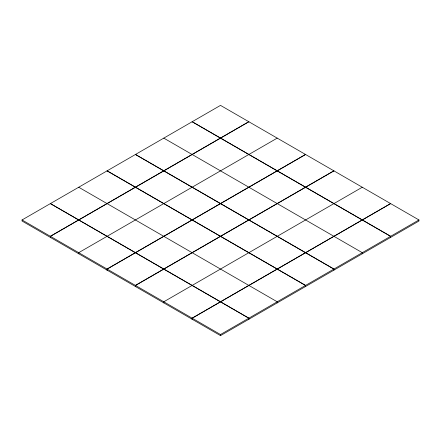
<?xml version="1.0" encoding="UTF-8"?>
<svg xmlns="http://www.w3.org/2000/svg" width="441" height="441" viewBox="0 0 441 441"><rect width="100%" height="100%" fill="white"/><g stroke="black" fill="none" stroke-linecap="round" stroke-linejoin="round"><path stroke-width="0.66" d="M22.05 219.954L220.5 105.382L418.95 219.954L418.95 221.046L220.5 335.618L22.05 221.046L22.05 219.954L220.5 334.532L418.95 219.954M248.812 121.727L50.362 236.299L50.362 237.39M248.856 121.755L50.406 236.326L50.406 237.418M277.213 138.127L78.719 252.671L78.763 253.79M305.525 154.471L107.075 269.043L107.075 270.135M305.569 154.493L107.119 269.071L107.119 270.162M333.881 170.838L135.431 285.415L135.475 286.529M135.475 285.443L333.925 170.865M362.282 187.238L163.787 301.787L163.832 302.901M390.594 203.582L192.144 318.159L192.144 319.245M390.638 203.61L192.188 318.187L192.188 319.273M192.188 121.727L390.638 236.299L390.638 237.39M192.144 121.755L390.594 236.326L390.594 237.418M163.787 138.127L362.282 252.671L362.237 253.79M135.475 154.471L333.925 269.043L333.881 270.162M135.431 154.493L333.881 269.071M107.119 170.838L305.569 285.415L305.569 286.507M107.075 170.865L305.525 285.443L305.525 286.529M78.719 187.238L277.213 301.787L277.168 302.901M50.406 203.582L248.856 318.159L248.856 319.245M50.362 203.61L248.812 318.187L248.812 319.273M220.5 334.532L220.5 335.618"/></g></svg>
